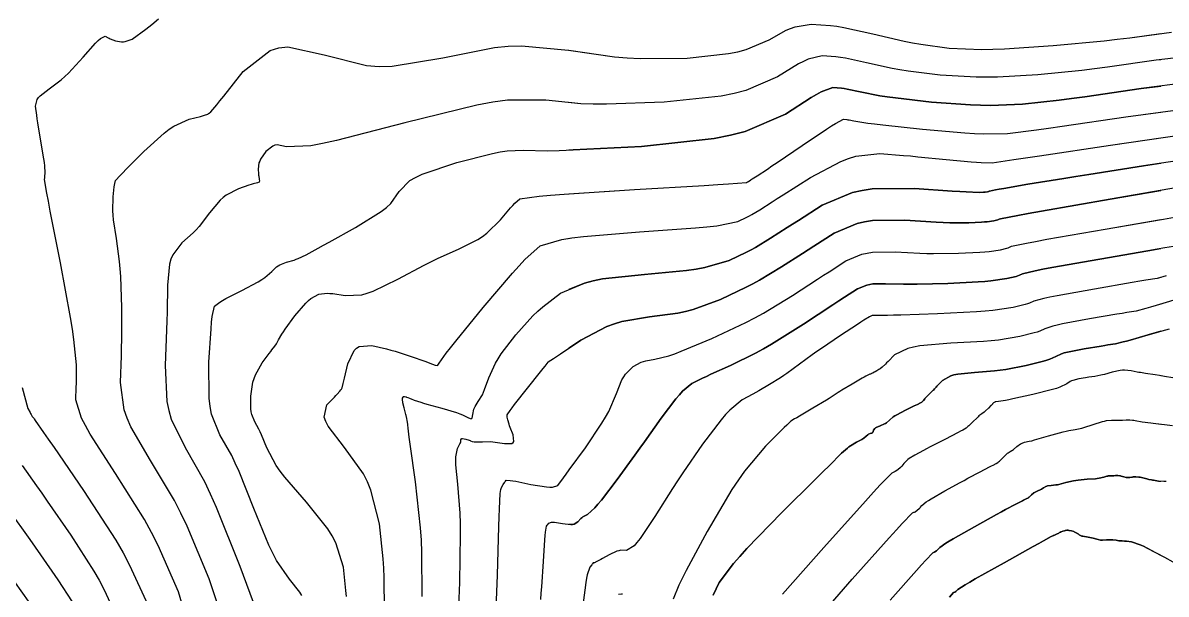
# Model space of a CAD drawing. Header units: metres. Extents: x 837476 to 838477, y 1189012 to 1191014.
# Drawn here: x 837778.8 to 837875.4, y 1190024.8 to 1190073.1 of the extents above; entities that cross this region are included whole.
import ezdxf

# ---------------------------------------------------------------- set-up
doc = ezdxf.new("R2010")
doc.units = ezdxf.units.M
doc.header["$LTSCALE"] = 0.3
doc.layers.add('COTAS 10', color=1, linetype='Continuous')
doc.layers.add('COTAS INT', color=252, linetype='Continuous')

msp = doc.modelspace()

# ---------------------------------------------------------------- linework, layer by layer
at = {"layer": 'COTAS 10'}
for points in [[(837795.924, 1190021.981), (837794.529, 1190026.124), (837792.683, 1190030.576), (837792.15, 1190031.687), (837791.609, 1190032.744), (837789.575, 1190036.124), (837787.912, 1190038.981), (837787.605, 1190039.708), (837787.364, 1190040.408), (837787.045, 1190042.707), (837787.131, 1190044.969), (837787.146, 1190045.646), (837787.157, 1190046.344), (837787.162, 1190049.046), (837787.08, 1190051.669), (837787.035, 1190052.318), (837786.981, 1190052.932), (837786.708, 1190054.869), (837786.459, 1190056.452), (837786.422, 1190056.843), (837786.397, 1190057.213), (837786.42, 1190058.379), (837786.517, 1190059.221), (837786.539, 1190059.387), (837786.56, 1190059.524), (837786.617, 1190059.776), (837787.012, 1190060.189), (837787.246, 1190060.427), (837787.533, 1190060.719), (837789.02, 1190062.224), (837790.727, 1190063.77), (837791.153, 1190064.09), (837791.558, 1190064.362), (837792.853, 1190064.95), (837793.801, 1190065.184), (837793.987, 1190065.232), (837794.141, 1190065.272), (837794.42, 1190065.359), (837794.498, 1190065.415), (837794.525, 1190065.436), (837794.554, 1190065.459), (837794.677, 1190065.564), (837795.182, 1190066.161), (837795.452, 1190066.495), (837795.779, 1190066.902), (837797.426, 1190068.982), (837799.701, 1190070.754), (837800.423, 1190070.967), (837801.184, 1190071.059), (837804.265, 1190070.389), (837807.831, 1190069.465), (837808.898, 1190069.397), (837809.999, 1190069.411), (837814.265, 1190070.139), (837818.628, 1190071.002), (837819.791, 1190071.101), (837820.934, 1190071.14), (837824.899, 1190070.773), (837828.767, 1190070.205), (837829.849, 1190070.117), (837830.936, 1190070.059), (837834.899, 1190070.098), (837838.394, 1190070.479), (837839.185, 1190070.637), (837839.899, 1190070.817), (837841.841, 1190071.656), (837843.263, 1190072.457), (837843.65, 1190072.614), (837844.034, 1190072.742), (837845.394, 1190072.97), (837847.007, 1190072.868), (837847.549, 1190072.79), (837848.133, 1190072.689), (837850.59, 1190072.141), (837853.239, 1190071.539), (837853.944, 1190071.403), (837854.637, 1190071.281), (837857.037, 1190070.954), (837859.797, 1190070.839), (837860.717, 1190070.851), (837861.704, 1190070.882), (837865.83, 1190071.154), (837870.141, 1190071.57), (837871.244, 1190071.693), (837872.309, 1190071.819), (837874.923, 1190072.176)], [(837824.923, 1190070.769), (837828.767, 1190070.205), (837829.849, 1190070.117), (837830.936, 1190070.059), (837834.899, 1190070.098), (837838.394, 1190070.479), (837839.185, 1190070.637), (837839.899, 1190070.817), (837841.841, 1190071.656), (837843.263, 1190072.457), (837843.65, 1190072.614), (837844.034, 1190072.742), (837845.394, 1190072.97), (837847.007, 1190072.868), (837847.549, 1190072.79), (837848.133, 1190072.689), (837850.59, 1190072.141), (837853.239, 1190071.539), (837853.944, 1190071.403), (837854.637, 1190071.281), (837857.037, 1190070.954), (837859.797, 1190070.839), (837860.717, 1190070.851), (837861.704, 1190070.882), (837865.83, 1190071.154), (837870.141, 1190071.57), (837871.244, 1190071.693), (837872.309, 1190071.819), (837875.83, 1190072.3)], [(837877.822, 1190061.642), (837873.452, 1190061.005), (837868.835, 1190060.287), (837867.737, 1190060.113), (837866.717, 1190059.949), (837863.687, 1190059.446), (837861.658, 1190059.094), (837861.27, 1190059.025), (837860.957, 1190058.969), (837860.452, 1190058.872), (837860.415, 1190058.854), (837860.396, 1190058.848), (837860.374, 1190058.841), (837860.266, 1190058.814), (837860.08, 1190058.787), (837860.009, 1190058.781), (837859.93, 1190058.775), (837859.574, 1190058.758), (837858.485, 1190058.801), (837857.944, 1190058.834), (837857.298, 1190058.875), (837854.1, 1190059.098), (837850.55, 1190059.051), (837849.682, 1190058.922), (837848.863, 1190058.742), (837846.324, 1190057.674), (837844.309, 1190056.398), (837843.821, 1190056.086), (837843.363, 1190055.793), (837841.963, 1190054.887), (837840.693, 1190054.12), (837840.317, 1190053.915), (837839.93, 1190053.714), (837838.448, 1190053.013), (837836.411, 1190052.42), (837835.675, 1190052.286), (837834.865, 1190052.166), (837831.317, 1190051.843), (837827.774, 1190051.456), (837826.967, 1190051.296), (837826.234, 1190051.113), (837824.923, 1190050.559)], [(837812.531, 1190024.649), (837812.516, 1190028.348), (837812.466, 1190029.393), (837812.395, 1190030.448), (837811.973, 1190034.33), (837811.531, 1190037.503), (837811.447, 1190038.11), (837811.38, 1190038.599), (837811.279, 1190039.382), (837811.277, 1190039.434), (837811.272, 1190039.462), (837811.267, 1190039.496), (837811.232, 1190039.665), (837811.17, 1190039.931), (837811.146, 1190040.024), (837811.12, 1190040.127), (837811.003, 1190040.571), (837810.901, 1190041.001), (837810.884, 1190041.095), (837810.872, 1190041.177), (837810.871, 1190041.383), (837810.917, 1190041.486), (837810.934, 1190041.505), (837810.953, 1190041.518), (837811.041, 1190041.528), (837811.144, 1190041.504), (837811.174, 1190041.496), (837811.203, 1190041.487), (837811.315, 1190041.451), (837811.47, 1190041.393), (837811.527, 1190041.37), (837811.59, 1190041.345), (837811.869, 1190041.229), (837812.419, 1190041.041), (837812.652, 1190040.97), (837812.921, 1190040.891), (837814.184, 1190040.538), (837815.437, 1190040.168), (837815.7, 1190040.078), (837815.926, 1190039.994), (837816.438, 1190039.736), (837816.662, 1190039.643), (837816.707, 1190039.664), (837816.744, 1190039.704), (837816.815, 1190040.015), (837816.899, 1190040.453), (837816.944, 1190040.573), (837816.998, 1190040.692), (837817.274, 1190041.121), (837817.614, 1190041.682), (837817.71, 1190041.886), (837817.806, 1190042.11), (837818.156, 1190043.093), (837818.722, 1190044.334), (837818.953, 1190044.722), (837819.216, 1190045.128), (837820.438, 1190046.751), (837821.889, 1190048.351), (837822.298, 1190048.743), (837822.709, 1190049.112), (837824.217, 1190050.26), (837826.234, 1190051.113), (837826.967, 1190051.296), (837827.774, 1190051.456), (837831.317, 1190051.843), (837834.865, 1190052.166), (837835.675, 1190052.286), (837836.411, 1190052.42), (837838.448, 1190053.013), (837839.93, 1190053.714), (837840.317, 1190053.915), (837840.693, 1190054.12), (837841.963, 1190054.887), (837843.363, 1190055.793), (837843.821, 1190056.086), (837844.309, 1190056.398), (837846.324, 1190057.674), (837848.863, 1190058.742), (837849.682, 1190058.922), (837850.55, 1190059.051), (837854.1, 1190059.098), (837857.298, 1190058.875), (837857.944, 1190058.834), (837858.485, 1190058.801), (837859.574, 1190058.758), (837859.93, 1190058.775), (837860.009, 1190058.781), (837860.08, 1190058.787), (837860.266, 1190058.814), (837860.374, 1190058.841), (837860.396, 1190058.848), (837860.415, 1190058.854), (837860.452, 1190058.872), (837860.957, 1190058.969), (837861.27, 1190059.025), (837861.658, 1190059.094), (837863.687, 1190059.446), (837866.717, 1190059.949), (837867.737, 1190060.113), (837868.835, 1190060.287), (837873.452, 1190061.005), (837874.923, 1190061.219)], [(837876.865, 1190049.909), (837874.516, 1190049.201), (837874.042, 1190049.062), (837873.644, 1190048.948), (837872.841, 1190048.745), (837872.049, 1190048.617), (837871.657, 1190048.552), (837871.191, 1190048.473), (837868.884, 1190048.077), (837866.606, 1190047.657), (837866.158, 1190047.562), (837865.788, 1190047.476), (837865.111, 1190047.244), (837864.69, 1190047.039), (837864.482, 1190046.971), (837864.234, 1190046.898), (837863.007, 1190046.592), (837861.209, 1190046.298), (837860.601, 1190046.233), (837859.945, 1190046.174), (837857.177, 1190046.022), (837854.575, 1190045.807), (837854.024, 1190045.709), (837853.545, 1190045.594), (837852.428, 1190045.042), (837851.878, 1190044.482), (837851.758, 1190044.362), (837851.651, 1190044.258), (837851.382, 1190044.009), (837851.205, 1190043.872), (837851.158, 1190043.839), (837851.111, 1190043.807), (837850.945, 1190043.708), (837850.79, 1190043.626), (837850.75, 1190043.604), (837850.712, 1190043.583), (837850.584, 1190043.514), (837850.483, 1190043.461), (837850.462, 1190043.451), (837850.443, 1190043.442), (837850.402, 1190043.428), (837850.369, 1190043.421), (837850.357, 1190043.417), (837850.343, 1190043.413), (837850.281, 1190043.393), (837850.016, 1190043.251), (837849.875, 1190043.17), (837849.703, 1190043.071), (837848.838, 1190042.566), (837847.976, 1190042.052), (837847.806, 1190041.949), (837847.667, 1190041.862), (837847.412, 1190041.687), (837847.088, 1190041.472), (837846.905, 1190041.36), (837846.682, 1190041.224), (837845.536, 1190040.543), (837844.394, 1190039.871), (837844.173, 1190039.74), (837843.992, 1190039.634), (837843.682, 1190039.451), (837843.325, 1190039.11), (837843.114, 1190038.904), (837842.856, 1190038.65), (837841.521, 1190037.326), (837839.763, 1190035.226), (837839.239, 1190034.482), (837838.698, 1190033.667), (837836.607, 1190030.136), (837834.829, 1190026.831), (837834.485, 1190026.159), (837834.205, 1190025.592), (837833.732, 1190024.42)], [(837874.923, 1190049.324), (837874.516, 1190049.201), (837874.042, 1190049.062), (837873.644, 1190048.948), (837872.841, 1190048.745), (837872.049, 1190048.617), (837871.657, 1190048.552), (837871.191, 1190048.473), (837868.884, 1190048.077), (837866.606, 1190047.657), (837866.158, 1190047.562), (837865.788, 1190047.476), (837865.111, 1190047.244), (837864.69, 1190047.039), (837864.482, 1190046.971), (837864.234, 1190046.898), (837863.007, 1190046.592), (837861.209, 1190046.298), (837860.601, 1190046.233), (837859.945, 1190046.174), (837857.177, 1190046.022), (837854.575, 1190045.807), (837854.024, 1190045.709), (837853.545, 1190045.594), (837852.428, 1190045.042), (837851.878, 1190044.482), (837851.758, 1190044.362), (837851.651, 1190044.258), (837851.382, 1190044.009), (837851.205, 1190043.872), (837851.158, 1190043.839), (837851.111, 1190043.807), (837850.945, 1190043.708), (837850.79, 1190043.626), (837850.75, 1190043.604), (837850.712, 1190043.583), (837850.584, 1190043.514), (837850.483, 1190043.461), (837850.462, 1190043.451), (837850.443, 1190043.442), (837850.402, 1190043.428), (837850.369, 1190043.421), (837850.357, 1190043.417), (837850.343, 1190043.413), (837850.281, 1190043.393), (837850.016, 1190043.251), (837849.875, 1190043.17), (837849.703, 1190043.071), (837848.838, 1190042.566), (837847.976, 1190042.052), (837847.806, 1190041.949), (837847.667, 1190041.862), (837847.412, 1190041.687), (837847.088, 1190041.472), (837846.905, 1190041.36), (837846.682, 1190041.224), (837845.536, 1190040.543), (837844.394, 1190039.871), (837844.173, 1190039.74), (837843.992, 1190039.634), (837843.682, 1190039.451), (837843.325, 1190039.11), (837843.114, 1190038.904), (837842.856, 1190038.65), (837841.521, 1190037.326), (837839.763, 1190035.226), (837839.239, 1190034.482), (837838.698, 1190033.667), (837836.607, 1190030.136), (837834.829, 1190026.831), (837834.485, 1190026.159), (837834.205, 1190025.592), (837833.732, 1190024.42)], [(837874.923, 1190028.116), (837873.762, 1190028.738), (837873.443, 1190028.893), (837873.161, 1190029.02), (837872.446, 1190029.258), (837872.032, 1190029.308), (837871.94, 1190029.317), (837871.857, 1190029.323), (837871.64, 1190029.33), (837871.47, 1190029.336), (837871.417, 1190029.342), (837871.362, 1190029.35), (837871.142, 1190029.396), (837870.874, 1190029.435), (837870.789, 1190029.439), (837870.699, 1190029.44), (837870.333, 1190029.416), (837869.982, 1190029.393), (837869.902, 1190029.395), (837869.828, 1190029.399), (837869.623, 1190029.445), (837869.395, 1190029.515), (837869.308, 1190029.536), (837869.21, 1190029.558), (837868.768, 1190029.64), (837868.342, 1190029.725), (837868.254, 1190029.748), (837868.178, 1190029.771), (837868.013, 1190029.853), (837867.928, 1190029.93), (837867.903, 1190029.949), (837867.877, 1190029.968), (837867.778, 1190030.031), (837867.654, 1190030.088), (837867.611, 1190030.104), (837867.566, 1190030.12), (837867.375, 1190030.176), (837867.184, 1190030.219), (837867.139, 1190030.227), (837867.098, 1190030.232), (837866.977, 1190030.236), (837866.865, 1190030.218), (837866.83, 1190030.21), (837866.793, 1190030.2), (837866.644, 1190030.152), (837866.512, 1190030.104), (837866.485, 1190030.094), (837866.464, 1190030.085), (837866.423, 1190030.065), (837866.366, 1190030.034), (837866.334, 1190030.018), (837866.294, 1190029.999), (837866.094, 1190029.905), (837865.878, 1190029.805), (837865.829, 1190029.782), (837865.785, 1190029.76), (837865.665, 1190029.701), (837865.001, 1190029.334), (837864.614, 1190029.12), (837864.138, 1190028.856), (837861.688, 1190027.494), (837859.246, 1190026.125), (837858.776, 1190025.857), (837858.395, 1190025.637), (837857.761, 1190025.245), (837857.704, 1190025.17), (837857.686, 1190025.151), (837857.667, 1190025.132), (837857.592, 1190025.069), (837857.515, 1190025.019), (837857.496, 1190025.008), (837857.478, 1190024.998), (837857.419, 1190024.975), (837857.056, 1190024.601)], [(837857.056, 1190024.601), (837857.419, 1190024.975), (837857.478, 1190024.998), (837857.496, 1190025.008), (837857.515, 1190025.019), (837857.592, 1190025.069), (837857.667, 1190025.132), (837857.686, 1190025.151), (837857.704, 1190025.17), (837857.761, 1190025.245), (837858.395, 1190025.637), (837858.776, 1190025.857), (837859.246, 1190026.125), (837861.688, 1190027.494), (837864.138, 1190028.856), (837864.614, 1190029.12), (837865.001, 1190029.334), (837865.665, 1190029.701), (837865.785, 1190029.76), (837865.829, 1190029.782), (837865.878, 1190029.805), (837866.094, 1190029.905), (837866.294, 1190029.999), (837866.334, 1190030.018), (837866.366, 1190030.034), (837866.423, 1190030.065), (837866.464, 1190030.085), (837866.485, 1190030.094), (837866.512, 1190030.104), (837866.644, 1190030.152), (837866.793, 1190030.2), (837866.83, 1190030.21), (837866.865, 1190030.218), (837866.977, 1190030.236), (837867.098, 1190030.232), (837867.139, 1190030.227), (837867.184, 1190030.219), (837867.375, 1190030.176), (837867.566, 1190030.12), (837867.611, 1190030.104), (837867.654, 1190030.088), (837867.778, 1190030.031), (837867.877, 1190029.968), (837867.903, 1190029.949), (837867.928, 1190029.93), (837868.013, 1190029.853), (837868.178, 1190029.771), (837868.254, 1190029.748), (837868.342, 1190029.725), (837868.768, 1190029.64), (837869.21, 1190029.558), (837869.308, 1190029.536), (837869.395, 1190029.515), (837869.623, 1190029.445), (837869.828, 1190029.399), (837869.902, 1190029.395), (837869.982, 1190029.393), (837870.333, 1190029.416), (837870.699, 1190029.44), (837870.789, 1190029.439), (837870.874, 1190029.435), (837871.142, 1190029.396), (837871.362, 1190029.35), (837871.417, 1190029.342), (837871.47, 1190029.336), (837871.64, 1190029.33), (837871.857, 1190029.323), (837871.94, 1190029.317), (837872.032, 1190029.308), (837872.446, 1190029.258), (837873.161, 1190029.02), (837873.443, 1190028.893), (837873.762, 1190028.738), (837875.218, 1190027.958), (837876.632, 1190027.189)], [(837779.292, 1190024.238), (837778.807, 1190024.917), (837776.501, 1190028.132)], [(837829.461, 1190024.844), (837829.363, 1190024.847), (837829.122, 1190024.804)], [(837829.461, 1190024.844), (837829.363, 1190024.847), (837829.122, 1190024.804)]]:
    msp.add_lwpolyline(points, dxfattribs=at)
at = {"layer": 'COTAS INT'}
for points in [[(837793.039, 1190021.308), (837791.939, 1190025.033), (837790.234, 1190028.964), (837789.677, 1190030.049), (837789.084, 1190031.133), (837786.638, 1190035.033), (837784.489, 1190038.354), (837784.084, 1190039.073), (837783.761, 1190039.705), (837783.277, 1190041.26), (837783.318, 1190042.312), (837783.325, 1190042.627), (837783.33, 1190042.951), (837783.332, 1190044.209), (837783.118, 1190046.332), (837782.986, 1190047.202), (837782.822, 1190048.195), (837781.971, 1190052.803), (837781.124, 1190057.173), (837780.963, 1190058.016), (837780.834, 1190058.7), (837780.637, 1190059.843), (837780.652, 1190059.994), (837780.657, 1190060.051), (837780.663, 1190060.115), (837780.69, 1190060.405), (837780.654, 1190061.021), (837780.621, 1190061.292), (837780.577, 1190061.605), (837780.336, 1190063.097), (837780.077, 1190064.63), (837780.022, 1190064.97), (837779.975, 1190065.272), (837779.867, 1190066.059), (837780.008, 1190066.612), (837780.118, 1190066.767), (837780.259, 1190066.923), (837781.023, 1190067.497), (837782.05, 1190068.261), (837782.355, 1190068.538), (837782.67, 1190068.843), (837783.887, 1190070.178), (837784.951, 1190071.375), (837785.17, 1190071.593), (837785.356, 1190071.761), (837785.758, 1190071.959), (837786.005, 1190071.821), (837786.095, 1190071.779), (837786.193, 1190071.734), (837786.625, 1190071.556), (837787.141, 1190071.463), (837787.293, 1190071.472), (837787.448, 1190071.496), (837788.038, 1190071.711), (837789.182, 1190072.533), (837789.686, 1190072.94), (837790.27, 1190073.426)], [(837874.923, 1190069.96), (837874.538, 1190069.915), (837870.403, 1190069.327), (837869.308, 1190069.188), (837868.234, 1190069.06), (837864.538, 1190068.683), (837861.111, 1190068.494), (837860.207, 1190068.484), (837859.323, 1190068.492), (837856.29, 1190068.672), (837853.567, 1190069.011), (837852.878, 1190069.118), (837852.217, 1190069.232), (837850.061, 1190069.692), (837848.285, 1190070.088), (837847.862, 1190070.161), (837847.47, 1190070.218), (837846.304, 1190070.291), (837845.136, 1190070.001), (837844.743, 1190069.828), (837844.319, 1190069.616), (837842.533, 1190068.519), (837839.862, 1190067.365), (837838.879, 1190067.117), (837837.79, 1190066.9), (837832.982, 1190066.375), (837828.104, 1190066.207), (837826.973, 1190066.215), (837825.936, 1190066.246), (837822.982, 1190066.556), (837819.735, 1190066.546), (837818.513, 1190066.375), (837817.152, 1190066.131), (837811.07, 1190064.645), (837805.282, 1190063.139), (837804.105, 1190062.883), (837803.114, 1190062.697), (837801.07, 1190062.607), (837800.291, 1190062.768), (837800.097, 1190062.74), (837799.911, 1190062.681), (837799.316, 1190062.205), (837798.89, 1190061.567), (837798.811, 1190061.405), (837798.749, 1190061.249), (837798.666, 1190060.738), (837798.7, 1190060.32), (837798.711, 1190060.222), (837798.723, 1190060.132), (837798.776, 1190059.873), (837798.786, 1190059.701), (837798.772, 1190059.666), (837798.75, 1190059.637), (837798.61, 1190059.576), (837798.249, 1190059.485), (837798.089, 1190059.436), (837797.903, 1190059.377), (837797.01, 1190059.078), (837795.989, 1190058.542), (837795.721, 1190058.333), (837795.46, 1190058.099), (837794.571, 1190057.035), (837793.699, 1190055.895), (837793.448, 1190055.612), (837793.194, 1190055.344), (837792.242, 1190054.494), (837791.46, 1190053.486), (837791.311, 1190053.118), (837791.193, 1190052.711), (837791.014, 1190050.92), (837790.992, 1190048.639), (837790.973, 1190047.924), (837790.948, 1190047.172), (837790.812, 1190044.155), (837790.967, 1190041.111), (837791.126, 1190040.343), (837791.335, 1190039.607), (837792.511, 1190037.216), (837794.133, 1190034.356), (837794.624, 1190033.324), (837795.132, 1190032.188), (837797.119, 1190027.216), (837798.808, 1190022.654)], [(837879.179, 1190070.462), (837874.538, 1190069.915), (837870.403, 1190069.327), (837869.308, 1190069.188), (837868.234, 1190069.06), (837864.538, 1190068.683), (837861.111, 1190068.494), (837860.207, 1190068.484), (837859.323, 1190068.492), (837856.29, 1190068.672), (837853.567, 1190069.011), (837852.878, 1190069.118), (837852.217, 1190069.232), (837850.061, 1190069.692), (837848.285, 1190070.088), (837847.862, 1190070.161), (837847.47, 1190070.218), (837846.304, 1190070.291), (837845.136, 1190070.001), (837844.743, 1190069.828), (837844.319, 1190069.616), (837842.533, 1190068.519), (837839.862, 1190067.365), (837838.879, 1190067.117), (837837.79, 1190066.9), (837832.982, 1190066.375), (837828.104, 1190066.207), (837826.973, 1190066.215), (837825.936, 1190066.246), (837824.923, 1190066.352)], [(837878.549, 1190068.2), (837873.247, 1190067.531), (837868.496, 1190066.835), (837867.371, 1190066.683), (837866.328, 1190066.549), (837863.247, 1190066.213), (837860.519, 1190066.106), (837859.698, 1190066.117), (837858.848, 1190066.145), (837855.543, 1190066.391), (837852.498, 1190066.74), (837851.812, 1190066.833), (837851.194, 1190066.925), (837849.532, 1190067.243), (837848.436, 1190067.487), (837848.176, 1190067.532), (837847.934, 1190067.567), (837847.215, 1190067.612), (837846.239, 1190067.259), (837845.836, 1190067.043), (837845.374, 1190066.775), (837843.226, 1190065.383), (837839.824, 1190063.913), (837838.572, 1190063.597), (837837.187, 1190063.321), (837831.064, 1190062.653), (837825.273, 1190062.355), (837824.923, 1190062.342)], [(837802.378, 1190024.716), (837802.201, 1190025.006), (837801.334, 1190026.095), (837800.234, 1190027.693), (837799.911, 1190028.304), (837799.578, 1190028.988), (837798.308, 1190032.07), (837797.063, 1190035.193), (837796.747, 1190035.902), (837796.443, 1190036.545), (837795.448, 1190038.308), (837794.749, 1190040.051), (837794.631, 1190040.682), (837794.547, 1190041.377), (837794.516, 1190044.421), (837794.699, 1190047.253), (837794.749, 1190047.814), (837794.799, 1190048.279), (837794.978, 1190049.153), (837795.442, 1190049.506), (837795.671, 1190049.643), (837795.945, 1190049.796), (837797.299, 1190050.489), (837798.686, 1190051.224), (837798.98, 1190051.403), (837799.235, 1190051.571), (837799.831, 1190052.093), (837800.229, 1190052.487), (837800.36, 1190052.574), (837800.5, 1190052.653), (837801.077, 1190052.86), (837801.715, 1190053.048), (837801.893, 1190053.114), (837802.071, 1190053.186), (837802.72, 1190053.499), (837803.76, 1190054.069), (837804.185, 1190054.303), (837804.669, 1190054.569), (837806.911, 1190055.809), (837809.074, 1190057.158), (837809.508, 1190057.494), (837809.871, 1190057.814), (837810.585, 1190058.833), (837811.482, 1190059.764), (837811.96, 1190060.027), (837812.537, 1190060.293), (837815.451, 1190061.276), (837818.479, 1190062.047), (837819.129, 1190062.18), (837819.696, 1190062.278), (837821.064, 1190062.34), (837823.105, 1190062.287), (837824.096, 1190062.312), (837825.273, 1190062.355), (837831.064, 1190062.653), (837837.187, 1190063.321), (837838.572, 1190063.597), (837839.824, 1190063.913), (837843.226, 1190065.383), (837845.374, 1190066.775), (837845.836, 1190067.043), (837846.239, 1190067.259), (837847.215, 1190067.612), (837847.934, 1190067.567), (837848.176, 1190067.532), (837848.436, 1190067.487), (837849.532, 1190067.243), (837851.194, 1190066.925), (837851.812, 1190066.833), (837852.498, 1190066.74), (837855.543, 1190066.391), (837858.848, 1190066.145), (837859.698, 1190066.117), (837860.519, 1190066.106), (837863.247, 1190066.213), (837866.328, 1190066.549), (837867.371, 1190066.683), (837868.496, 1190066.835), (837873.247, 1190067.531), (837874.923, 1190067.743)], [(837806.127, 1190024.636), (837806.092, 1190025.162), (837805.878, 1190027.114), (837805.231, 1190029.168), (837804.921, 1190029.76), (837804.555, 1190030.361), (837802.761, 1190032.614), (837800.93, 1190034.725), (837800.54, 1190035.237), (837800.201, 1190035.717), (837799.4, 1190037.186), (837798.958, 1190038.294), (837798.846, 1190038.546), (837798.738, 1190038.774), (837798.385, 1190039.4), (837798.137, 1190040.018), (837798.095, 1190040.242), (837798.065, 1190040.489), (837798.054, 1190041.569), (837798.243, 1190042.745), (837798.339, 1190043.052), (837798.455, 1190043.351), (837799.029, 1190044.363), (837799.616, 1190045.167), (837799.74, 1190045.334), (837799.847, 1190045.477), (837800.092, 1190045.794), (837800.22, 1190045.973), (837800.253, 1190046.029), (837800.286, 1190046.088), (837800.394, 1190046.325), (837800.669, 1190046.788), (837800.807, 1190046.99), (837800.972, 1190047.223), (837801.788, 1190048.331), (837802.698, 1190049.416), (837802.922, 1190049.634), (837803.134, 1190049.818), (837803.798, 1190050.184), (837804.496, 1190050.247), (837804.729, 1190050.239), (837804.98, 1190050.22), (837806.03, 1190050.057), (837807.422, 1190050.125), (837807.887, 1190050.251), (837808.388, 1190050.423), (837810.487, 1190051.431), (837812.696, 1190052.621), (837813.265, 1190052.908), (837813.817, 1190053.177), (837815.659, 1190053.995), (837817.242, 1190054.794), (837817.63, 1190055.052), (837817.996, 1190055.325), (837819.137, 1190056.44), (837819.995, 1190057.455), (837820.183, 1190057.664), (837820.348, 1190057.842), (837820.768, 1190058.227), (837822.423, 1190058.458), (837823.368, 1190058.539), (837824.525, 1190058.627), (837830.461, 1190059.008), (837836.36, 1190059.36), (837837.493, 1190059.431), (837838.41, 1190059.49), (837839.912, 1190059.605), (837839.996, 1190059.644), (837840.018, 1190059.656), (837840.039, 1190059.667), (837840.111, 1190059.711), (837840.26, 1190059.806), (837840.33, 1190059.85), (837840.412, 1190059.902), (837840.812, 1190060.155), (837841.691, 1190060.735), (837842.074, 1190060.993), (837842.519, 1190061.294), (837844.631, 1190062.734), (837846.694, 1190064.115), (837847.107, 1190064.379), (837847.451, 1190064.592), (837848.125, 1190064.934), (837848.397, 1190064.917), (837848.489, 1190064.904), (837848.588, 1190064.886), (837849.003, 1190064.794), (837850.172, 1190064.618), (837850.745, 1190064.548), (837851.428, 1190064.469), (837854.796, 1190064.109), (837858.373, 1190063.797), (837859.188, 1190063.749), (837859.926, 1190063.718), (837861.956, 1190063.743), (837864.421, 1190064.039), (837865.434, 1190064.179), (837866.59, 1190064.343), (837871.956, 1190065.147), (837874.923, 1190065.548)], [(837824.923, 1190058.653), (837830.461, 1190059.008), (837836.36, 1190059.36), (837837.493, 1190059.431), (837838.41, 1190059.49), (837839.912, 1190059.605), (837839.996, 1190059.644), (837840.018, 1190059.656), (837840.039, 1190059.667), (837840.111, 1190059.711), (837840.26, 1190059.806), (837840.33, 1190059.85), (837840.412, 1190059.902), (837840.812, 1190060.155), (837841.691, 1190060.735), (837842.074, 1190060.993), (837842.519, 1190061.294), (837844.631, 1190062.734), (837846.694, 1190064.115), (837847.107, 1190064.379), (837847.451, 1190064.592), (837848.125, 1190064.934), (837848.397, 1190064.917), (837848.489, 1190064.904), (837848.588, 1190064.886), (837849.003, 1190064.794), (837850.172, 1190064.618), (837850.745, 1190064.548), (837851.428, 1190064.469), (837854.796, 1190064.109), (837858.373, 1190063.797), (837859.188, 1190063.749), (837859.926, 1190063.718), (837861.956, 1190063.743), (837864.421, 1190064.039), (837865.434, 1190064.179), (837866.59, 1190064.343), (837871.956, 1190065.147), (837877.804, 1190065.937)], [(837809.347, 1190023.467), (837809.333, 1190026.242), (837809.294, 1190027.032), (837809.24, 1190027.83), (837808.916, 1190030.79), (837808.205, 1190033.615), (837807.907, 1190034.329), (837807.564, 1190035.013), (837805.958, 1190037.237), (837804.581, 1190039.021), (837804.382, 1190039.429), (837804.263, 1190039.799), (837804.493, 1190040.823), (837805.113, 1190041.474), (837805.241, 1190041.609), (837805.349, 1190041.724), (837805.579, 1190041.976), (837805.671, 1190042.097), (837805.692, 1190042.129), (837805.712, 1190042.16), (837805.766, 1190042.27), (837805.868, 1190042.642), (837805.918, 1190042.84), (837805.977, 1190043.078), (837806.266, 1190044.278), (837806.787, 1190045.409), (837806.991, 1190045.604), (837807.221, 1190045.747), (837808.27, 1190045.837), (837809.521, 1190045.546), (837809.879, 1190045.449), (837810.242, 1190045.345), (837811.594, 1190044.91), (837812.746, 1190044.507), (837812.983, 1190044.422), (837813.185, 1190044.35), (837813.619, 1190044.187), (837813.794, 1190044.158), (837813.833, 1190044.17), (837813.868, 1190044.19), (837813.958, 1190044.335), (837814.569, 1190045.179), (837814.932, 1190045.64), (837815.378, 1190046.199), (837817.69, 1190049.04), (837820.166, 1190051.957), (837820.716, 1190052.564), (837821.207, 1190053.085), (837822.492, 1190054.244), (837824.329, 1190054.786), (837825.167, 1190054.918), (837826.149, 1190055.042), (837830.889, 1190055.425), (837835.613, 1190055.763), (837836.584, 1190055.859), (837837.41, 1190055.955), (837839.18, 1190056.309), (837839.963, 1190056.679), (837840.167, 1190056.786), (837840.366, 1190056.894), (837841.037, 1190057.299), (837842.082, 1190057.97), (837842.516, 1190058.246), (837843.013, 1190058.561), (837845.33, 1190060.026), (837847.887, 1190061.382), (837848.535, 1190061.63), (837849.157, 1190061.821), (837851.185, 1190062.05), (837853.174, 1190061.891), (837853.77, 1190061.838), (837854.387, 1190061.781), (837856.779, 1190061.546), (837858.91, 1190061.346), (837859.361, 1190061.312), (837859.752, 1190061.287), (837860.665, 1190061.272), (837862.515, 1190061.528), (837863.497, 1190061.674), (837864.684, 1190061.852), (837870.665, 1190062.763), (837874.923, 1190063.37)], [(837824.923, 1190054.88), (837825.167, 1190054.918), (837826.149, 1190055.042), (837830.889, 1190055.425), (837835.613, 1190055.763), (837836.584, 1190055.859), (837837.41, 1190055.955), (837839.18, 1190056.309), (837839.963, 1190056.679), (837840.167, 1190056.786), (837840.366, 1190056.894), (837841.037, 1190057.299), (837842.082, 1190057.97), (837842.516, 1190058.246), (837843.013, 1190058.561), (837845.33, 1190060.026), (837847.887, 1190061.382), (837848.535, 1190061.63), (837849.157, 1190061.821), (837851.185, 1190062.05), (837853.174, 1190061.891), (837853.77, 1190061.838), (837854.387, 1190061.781), (837856.779, 1190061.546), (837858.91, 1190061.346), (837859.361, 1190061.312), (837859.752, 1190061.287), (837860.665, 1190061.272), (837862.515, 1190061.528), (837863.497, 1190061.674), (837864.684, 1190061.852), (837870.665, 1190062.763), (837877.058, 1190063.674)], [(837878.443, 1190059.535), (837870.646, 1190058.192), (837864.839, 1190057.184), (837863.727, 1190056.987), (837862.831, 1190056.827), (837861.384, 1190056.546), (837861.27, 1190056.491), (837861.214, 1190056.473), (837861.146, 1190056.453), (837860.814, 1190056.37), (837860.245, 1190056.287), (837860.028, 1190056.268), (837859.785, 1190056.25), (837858.696, 1190056.197), (837857.103, 1190056.204), (837856.543, 1190056.224), (837855.931, 1190056.252), (837853.291, 1190056.417), (837850.564, 1190056.38), (837849.897, 1190056.281), (837849.269, 1190056.143), (837847.319, 1190055.323), (837845.605, 1190054.234), (837845.126, 1190053.926), (837844.645, 1190053.616), (837842.889, 1190052.475), (837841.019, 1190051.347), (837840.466, 1190051.045), (837839.898, 1190050.749), (837837.716, 1190049.717), (837835.412, 1190048.885), (837834.766, 1190048.714), (837834.117, 1190048.569), (837831.745, 1190048.26), (837829.399, 1190047.871), (837828.766, 1190047.675), (837828.14, 1190047.441), (837825.942, 1190046.277), (837824.923, 1190045.607)], [(837815.546, 1190021.762), (837815.716, 1190025.83), (837815.779, 1190029.881), (837815.768, 1190030.82), (837815.744, 1190031.681), (837815.554, 1190034.132), (837815.385, 1190035.772), (837815.374, 1190036.122), (837815.379, 1190036.427), (837815.527, 1190037.151), (837815.722, 1190037.523), (837815.757, 1190037.605), (837815.783, 1190037.679), (837815.808, 1190037.873), (837815.853, 1190037.964), (837815.892, 1190037.973), (837815.941, 1190037.975), (837816.217, 1190037.925), (837816.511, 1190037.838), (837816.573, 1190037.816), (837816.627, 1190037.796), (837816.752, 1190037.731), (837816.93, 1190037.694), (837817.018, 1190037.69), (837817.122, 1190037.69), (837817.634, 1190037.715), (837818.297, 1190037.719), (837818.496, 1190037.705), (837818.701, 1190037.686), (837819.498, 1190037.563), (837820.118, 1190037.574), (837820.212, 1190037.639), (837820.272, 1190037.73), (837820.209, 1190038.282), (837819.97, 1190038.918), (837819.919, 1190039.063), (837819.874, 1190039.193), (837819.77, 1190039.55), (837819.721, 1190039.778), (837819.712, 1190039.826), (837819.705, 1190039.869), (837819.696, 1190039.973), (837819.965, 1190040.36), (837820.133, 1190040.582), (837820.342, 1190040.853), (837821.436, 1190042.246), (837822.53, 1190043.626), (837822.739, 1190043.89), (837822.907, 1190044.103), (837823.175, 1190044.443), (837823.18, 1190044.453), (837823.186, 1190044.461), (837823.613, 1190044.745), (837823.88, 1190044.921), (837824.211, 1190045.139), (837825.942, 1190046.277), (837828.14, 1190047.441), (837828.766, 1190047.675), (837829.399, 1190047.871), (837831.745, 1190048.26), (837834.117, 1190048.569), (837834.766, 1190048.714), (837835.412, 1190048.885), (837837.716, 1190049.717), (837839.898, 1190050.749), (837840.466, 1190051.045), (837841.019, 1190051.347), (837842.889, 1190052.475), (837844.645, 1190053.616), (837845.126, 1190053.926), (837845.605, 1190054.234), (837847.319, 1190055.323), (837849.269, 1190056.143), (837849.897, 1190056.281), (837850.564, 1190056.38), (837853.291, 1190056.417), (837855.931, 1190056.252), (837856.543, 1190056.224), (837857.103, 1190056.204), (837858.696, 1190056.197), (837859.785, 1190056.25), (837860.028, 1190056.268), (837860.245, 1190056.287), (837860.814, 1190056.37), (837861.146, 1190056.453), (837861.214, 1190056.473), (837861.27, 1190056.491), (837861.384, 1190056.546), (837862.831, 1190056.827), (837863.727, 1190056.987), (837864.839, 1190057.184), (837870.646, 1190058.192), (837874.923, 1190058.929)], [(837824.923, 1190035.298), (837824.958, 1190035.345), (837826.313, 1190037.202), (837827.715, 1190039.27), (837828.018, 1190039.779), (837828.284, 1190040.262), (837828.94, 1190041.775), (837829.408, 1190042.936), (837829.556, 1190043.196), (837829.711, 1190043.429), (837830.34, 1190044.05), (837831.036, 1190044.419), (837831.233, 1190044.493), (837831.433, 1190044.555), (837832.173, 1190044.678), (837833.37, 1190044.972), (837833.857, 1190045.142), (837834.413, 1190045.35), (837836.984, 1190046.422), (837839.865, 1190047.784), (837840.616, 1190048.175), (837841.346, 1190048.573), (837843.815, 1190050.063), (837845.926, 1190051.44), (837846.431, 1190051.767), (837846.902, 1190052.07), (837848.313, 1190052.972), (837849.674, 1190053.544), (837850.112, 1190053.64), (837850.578, 1190053.709), (837852.481, 1190053.735), (837854.563, 1190053.628), (837855.142, 1190053.614), (837855.721, 1190053.607), (837857.818, 1190053.636), (837859.641, 1190053.725), (837860.047, 1190053.755), (837860.409, 1190053.787), (837861.363, 1190053.925), (837861.918, 1190054.064), (837862.031, 1190054.097), (837862.125, 1190054.128), (837862.316, 1190054.221), (837863.57, 1190054.489), (837864.335, 1190054.631), (837865.281, 1190054.802), (837870.205, 1190055.663), (837875.132, 1190056.512), (837876.078, 1190056.674)], [(837818.738, 1190022.265), (837818.882, 1190026.434), (837819.015, 1190030.559), (837819.042, 1190031.379), (837819.065, 1190032.058), (837819.115, 1190033.345), (837819.166, 1190033.69), (837819.191, 1190033.775), (837819.22, 1190033.855), (837819.361, 1190034.107), (837819.506, 1190034.298), (837819.538, 1190034.34), (837819.565, 1190034.377), (837819.631, 1190034.469), (837819.976, 1190034.452), (837820.179, 1190034.42), (837820.429, 1190034.375), (837821.72, 1190034.114), (837823.037, 1190033.891), (837823.305, 1190033.871), (837823.529, 1190033.868), (837823.987, 1190034.007), (837824.454, 1190034.652), (837824.684, 1190034.969), (837824.958, 1190035.345), (837826.313, 1190037.202), (837827.715, 1190039.27), (837828.018, 1190039.779), (837828.284, 1190040.262), (837828.94, 1190041.775), (837829.408, 1190042.936), (837829.556, 1190043.196), (837829.711, 1190043.429), (837830.34, 1190044.05), (837831.036, 1190044.419), (837831.233, 1190044.493), (837831.433, 1190044.555), (837832.173, 1190044.678), (837833.37, 1190044.972), (837833.857, 1190045.142), (837834.413, 1190045.35), (837836.984, 1190046.422), (837839.865, 1190047.784), (837840.616, 1190048.175), (837841.346, 1190048.573), (837843.815, 1190050.063), (837845.926, 1190051.44), (837846.431, 1190051.767), (837846.902, 1190052.07), (837848.313, 1190052.972), (837849.674, 1190053.544), (837850.112, 1190053.64), (837850.578, 1190053.709), (837852.481, 1190053.735), (837854.563, 1190053.628), (837855.142, 1190053.614), (837855.721, 1190053.607), (837857.818, 1190053.636), (837859.641, 1190053.725), (837860.047, 1190053.755), (837860.409, 1190053.787), (837861.363, 1190053.925), (837861.918, 1190054.064), (837862.031, 1190054.097), (837862.125, 1190054.128), (837862.316, 1190054.221), (837863.57, 1190054.489), (837864.335, 1190054.631), (837865.281, 1190054.802), (837870.205, 1190055.663), (837874.923, 1190056.476)], [(837822.549, 1190024.396), (837822.594, 1190024.926), (837822.637, 1190025.474), (837822.782, 1190027.606), (837822.902, 1190029.431), (837822.93, 1190029.786), (837822.955, 1190030.075), (837823.027, 1190030.576), (837823.091, 1190030.662), (837823.111, 1190030.691), (837823.132, 1190030.721), (837823.218, 1190030.846), (837823.452, 1190030.923), (837823.567, 1190030.922), (837823.703, 1190030.913), (837824.378, 1190030.8), (837825.076, 1190030.718), (837825.227, 1190030.728), (837825.36, 1190030.752), (837825.688, 1190030.955), (837825.938, 1190031.23), (837826.021, 1190031.299), (837826.111, 1190031.365), (837826.485, 1190031.577), (837827.122, 1190032.144), (837827.376, 1190032.434), (837827.665, 1190032.781), (837828.991, 1190034.513), (837830.506, 1190036.591), (837830.914, 1190037.155), (837831.317, 1190037.714), (837832.73, 1190039.696), (837833.967, 1190041.333), (837834.258, 1190041.675), (837834.526, 1190041.969), (837835.312, 1190042.63), (837836.204, 1190043.074), (837836.539, 1190043.231), (837836.913, 1190043.403), (837838.582, 1190044.148), (837840.695, 1190045.197), (837841.348, 1190045.561), (837842.03, 1190045.956), (837844.741, 1190047.651), (837847.208, 1190049.263), (837847.736, 1190049.607), (837848.198, 1190049.907), (837849.307, 1190050.62), (837850.079, 1190050.945), (837850.328, 1190050.999), (837850.592, 1190051.039), (837851.671, 1190051.053), (837853.196, 1190051.004), (837853.74, 1190051.004), (837854.338, 1190051.009), (837856.94, 1190051.075), (837859.496, 1190051.199), (837860.065, 1190051.242), (837860.574, 1190051.287), (837861.911, 1190051.481), (837862.69, 1190051.675), (837862.848, 1190051.722), (837862.98, 1190051.765), (837863.247, 1190051.895), (837864.309, 1190052.151), (837864.942, 1190052.275), (837865.723, 1190052.42), (837869.765, 1190053.135), (837873.818, 1190053.832), (837874.605, 1190053.967), (837874.923, 1190054.021)], [(837876.35, 1190054.262), (837875.246, 1190054.076), (837874.605, 1190053.967), (837873.818, 1190053.832), (837869.765, 1190053.135), (837865.723, 1190052.42), (837864.942, 1190052.275), (837864.309, 1190052.151), (837863.247, 1190051.895), (837862.98, 1190051.765), (837862.848, 1190051.722), (837862.69, 1190051.675), (837861.911, 1190051.481), (837860.574, 1190051.287), (837860.065, 1190051.242), (837859.496, 1190051.199), (837856.94, 1190051.075), (837854.338, 1190051.009), (837853.74, 1190051.004), (837853.196, 1190051.004), (837851.671, 1190051.053), (837850.592, 1190051.039), (837850.328, 1190050.999), (837850.079, 1190050.945), (837849.307, 1190050.62), (837848.198, 1190049.907), (837847.736, 1190049.607), (837847.208, 1190049.263), (837844.741, 1190047.651), (837842.03, 1190045.956), (837841.348, 1190045.561), (837840.695, 1190045.197), (837838.582, 1190044.148), (837836.913, 1190043.403), (837836.539, 1190043.231), (837836.204, 1190043.074), (837835.312, 1190042.63), (837834.526, 1190041.969), (837834.258, 1190041.675), (837833.967, 1190041.333), (837832.73, 1190039.696), (837831.317, 1190037.714), (837830.914, 1190037.155), (837830.506, 1190036.591), (837828.991, 1190034.513), (837827.665, 1190032.781), (837827.376, 1190032.434), (837827.122, 1190032.144), (837826.485, 1190031.577), (837826.111, 1190031.365), (837826.021, 1190031.299), (837825.938, 1190031.23), (837825.688, 1190030.955), (837825.36, 1190030.752), (837825.227, 1190030.728), (837825.076, 1190030.718), (837824.923, 1190030.736)], [(837875.368, 1190051.708), (837874.596, 1190051.503), (837873.647, 1190051.347), (837873.131, 1190051.259), (837872.504, 1190051.152), (837869.325, 1190050.606), (837866.164, 1190050.039), (837865.55, 1190049.918), (837865.049, 1190049.814), (837864.179, 1190049.569), (837863.835, 1190049.402), (837863.665, 1190049.347), (837863.462, 1190049.287), (837862.459, 1190049.036), (837860.739, 1190048.787), (837860.084, 1190048.729), (837859.352, 1190048.674), (837856.062, 1190048.514), (837852.956, 1190048.412), (837852.339, 1190048.394), (837851.828, 1190048.381), (837850.861, 1190048.371), (837850.606, 1190048.368), (837850.543, 1190048.359), (837850.484, 1190048.346), (837850.302, 1190048.269), (837849.83, 1190047.963), (837849.589, 1190047.806), (837849.299, 1190047.617), (837847.856, 1190046.672), (837846.246, 1190045.594), (837845.853, 1190045.321), (837845.481, 1190045.059), (837843.34, 1190043.475), (837843.073, 1190043.29), (837842.808, 1190043.112), (837841.872, 1190042.532), (837840.959, 1190042.011), (837840.708, 1190041.87), (837840.458, 1190041.731), (837839.563, 1190041.24), (837838.508, 1190040.373), (837838.158, 1190039.997), (837837.782, 1190039.562), (837836.213, 1190037.498), (837834.54, 1190035.073), (837834.098, 1190034.409), (837833.666, 1190033.749), (837832.18, 1190031.393), (837830.947, 1190029.536), (837830.674, 1190029.19), (837830.43, 1190028.918), (837829.795, 1190028.541), (837829.302, 1190028.544), (837829.147, 1190028.511), (837828.985, 1190028.463), (837828.337, 1190028.167), (837827.749, 1190027.839), (837827.626, 1190027.771), (837827.52, 1190027.713), (837827.278, 1190027.588), (837827.172, 1190027.537), (837827.151, 1190027.526), (837827.133, 1190027.516), (837827.099, 1190027.493), (837827.084, 1190027.483), (837827.077, 1190027.482), (837827.07, 1190027.482), (837827.037, 1190027.486), (837827.004, 1190027.489), (837826.996, 1190027.489), (837826.99, 1190027.487), (837826.974, 1190027.476), (837826.924, 1190027.41), (837826.896, 1190027.373), (837826.862, 1190027.33), (837826.689, 1190027.107), (837826.473, 1190026.482), (837826.411, 1190026.185), (837826.349, 1190025.833), (837826.12, 1190024.115)], [(837874.923, 1190051.59), (837874.596, 1190051.503), (837873.647, 1190051.347), (837873.131, 1190051.259), (837872.504, 1190051.152), (837869.325, 1190050.606), (837866.164, 1190050.039), (837865.55, 1190049.918), (837865.049, 1190049.814), (837864.179, 1190049.569), (837863.835, 1190049.402), (837863.665, 1190049.347), (837863.462, 1190049.287), (837862.459, 1190049.036), (837860.739, 1190048.787), (837860.084, 1190048.729), (837859.352, 1190048.674), (837856.062, 1190048.514), (837852.956, 1190048.412), (837852.339, 1190048.394), (837851.828, 1190048.381), (837850.861, 1190048.371), (837850.606, 1190048.368), (837850.543, 1190048.359), (837850.484, 1190048.346), (837850.302, 1190048.269), (837849.83, 1190047.963), (837849.589, 1190047.806), (837849.299, 1190047.617), (837847.856, 1190046.672), (837846.246, 1190045.594), (837845.853, 1190045.321), (837845.481, 1190045.059), (837843.34, 1190043.475), (837843.073, 1190043.29), (837842.808, 1190043.112), (837841.872, 1190042.532), (837840.959, 1190042.011), (837840.708, 1190041.87), (837840.458, 1190041.731), (837839.563, 1190041.24), (837838.508, 1190040.373), (837838.158, 1190039.997), (837837.782, 1190039.562), (837836.213, 1190037.498), (837834.54, 1190035.073), (837834.098, 1190034.409), (837833.666, 1190033.749), (837832.18, 1190031.393), (837830.947, 1190029.536), (837830.674, 1190029.19), (837830.43, 1190028.918), (837829.795, 1190028.541), (837829.302, 1190028.544), (837829.147, 1190028.511), (837828.985, 1190028.463), (837828.337, 1190028.167), (837827.749, 1190027.839), (837827.626, 1190027.771), (837827.52, 1190027.713), (837827.278, 1190027.588), (837827.172, 1190027.537), (837827.151, 1190027.526), (837827.133, 1190027.516), (837827.099, 1190027.493), (837827.084, 1190027.483), (837827.077, 1190027.482), (837827.07, 1190027.482), (837827.037, 1190027.486), (837827.004, 1190027.489), (837826.996, 1190027.489), (837826.99, 1190027.487), (837826.974, 1190027.476), (837826.924, 1190027.41), (837826.896, 1190027.373), (837826.862, 1190027.33), (837826.689, 1190027.107), (837826.473, 1190026.482), (837826.411, 1190026.185), (837826.349, 1190025.833), (837826.12, 1190024.115)], [(837837.101, 1190024.748), (837837.627, 1190025.819), (837838.82, 1190027.423), (837839.348, 1190028.028), (837839.962, 1190028.702), (837842.893, 1190031.716), (837845.794, 1190034.597), (837846.389, 1190035.187), (837846.893, 1190035.687), (837847.959, 1190036.742), (837848.443, 1190037.168), (837848.579, 1190037.271), (837848.716, 1190037.368), (837849.22, 1190037.663), (837849.655, 1190037.895), (837849.749, 1190037.951), (837849.831, 1190038.004), (837850.033, 1190038.168), (837850.16, 1190038.29), (837850.195, 1190038.316), (837850.231, 1190038.339), (837850.36, 1190038.396), (837850.472, 1190038.431), (837850.496, 1190038.439), (837850.518, 1190038.447), (837850.571, 1190038.474), (837850.604, 1190038.522), (837850.613, 1190038.544), (837850.622, 1190038.569), (837850.651, 1190038.692), (837850.753, 1190038.838), (837850.809, 1190038.877), (837850.875, 1190038.917), (837851.212, 1190039.057), (837851.583, 1190039.215), (837851.671, 1190039.265), (837851.753, 1190039.318), (837851.995, 1190039.535), (837852.325, 1190039.807), (837852.462, 1190039.896), (837852.62, 1190039.99), (837853.355, 1190040.379), (837854.076, 1190040.732), (837854.225, 1190040.804), (837854.353, 1190040.864), (837854.629, 1190040.991), (837854.746, 1190041.053), (837854.773, 1190041.074), (837854.798, 1190041.096), (837854.869, 1190041.187), (837854.975, 1190041.33), (837855.023, 1190041.384), (837855.078, 1190041.444), (837855.34, 1190041.714), (837855.602, 1190041.976), (837855.657, 1190042.032), (837855.704, 1190042.079), (837855.81, 1190042.189), (837855.944, 1190042.331), (837856.01, 1190042.399), (837856.088, 1190042.48), (837856.471, 1190042.877), (837857.17, 1190043.273), (837857.446, 1190043.353), (837857.759, 1190043.421), (837859.188, 1190043.561), (837860.87, 1190043.686), (837861.342, 1190043.745), (837861.817, 1190043.813), (837863.556, 1190044.147), (837865.006, 1190044.509), (837865.299, 1190044.596), (837865.546, 1190044.676), (837866.043, 1190044.918), (837866.527, 1190045.138), (837866.765, 1190045.205), (837867.048, 1190045.275), (837868.444, 1190045.549), (837869.877, 1190045.793), (837870.183, 1190045.844), (837870.45, 1190045.888), (837871.087, 1190045.986), (837871.741, 1190046.134), (837872.018, 1190046.209), (837872.338, 1190046.299), (837873.842, 1190046.746), (837875.336, 1190047.169), (837875.65, 1190047.243)], [(837874.923, 1190047.052), (837873.842, 1190046.746), (837872.338, 1190046.299), (837872.018, 1190046.209), (837871.741, 1190046.134), (837871.087, 1190045.986), (837870.45, 1190045.888), (837870.183, 1190045.844), (837869.877, 1190045.793), (837868.444, 1190045.549), (837867.048, 1190045.275), (837866.765, 1190045.205), (837866.527, 1190045.138), (837866.043, 1190044.918), (837865.546, 1190044.676), (837865.299, 1190044.596), (837865.006, 1190044.509), (837863.556, 1190044.147), (837861.817, 1190043.813), (837861.342, 1190043.745), (837860.87, 1190043.686), (837859.188, 1190043.561), (837857.759, 1190043.421), (837857.446, 1190043.353), (837857.17, 1190043.273), (837856.471, 1190042.877), (837856.088, 1190042.48), (837856.01, 1190042.399), (837855.944, 1190042.331), (837855.81, 1190042.189), (837855.704, 1190042.079), (837855.657, 1190042.032), (837855.602, 1190041.976), (837855.34, 1190041.714), (837855.078, 1190041.444), (837855.023, 1190041.384), (837854.975, 1190041.33), (837854.869, 1190041.187), (837854.798, 1190041.096), (837854.773, 1190041.074), (837854.746, 1190041.053), (837854.629, 1190040.991), (837854.353, 1190040.864), (837854.225, 1190040.804), (837854.076, 1190040.732), (837853.355, 1190040.379), (837852.62, 1190039.99), (837852.462, 1190039.896), (837852.325, 1190039.807), (837851.995, 1190039.535), (837851.753, 1190039.318), (837851.671, 1190039.265), (837851.583, 1190039.215), (837851.212, 1190039.057), (837850.875, 1190038.917), (837850.809, 1190038.877), (837850.753, 1190038.838), (837850.651, 1190038.692), (837850.622, 1190038.569), (837850.613, 1190038.544), (837850.604, 1190038.522), (837850.571, 1190038.474), (837850.518, 1190038.447), (837850.496, 1190038.439), (837850.472, 1190038.431), (837850.36, 1190038.396), (837850.231, 1190038.339), (837850.195, 1190038.316), (837850.16, 1190038.29), (837850.033, 1190038.168), (837849.831, 1190038.004), (837849.749, 1190037.951), (837849.655, 1190037.895), (837849.22, 1190037.663), (837848.716, 1190037.368), (837848.579, 1190037.271), (837848.443, 1190037.168), (837847.959, 1190036.742), (837846.893, 1190035.687), (837846.389, 1190035.187), (837845.794, 1190034.597), (837842.893, 1190031.716), (837839.962, 1190028.702), (837839.348, 1190028.028), (837838.82, 1190027.423), (837837.627, 1190025.819), (837837.101, 1190024.748)], [(837874.923, 1190043.28), (837874.802, 1190043.3), (837874.432, 1190043.36), (837873.619, 1190043.483), (837873.19, 1190043.546), (837873.062, 1190043.568), (837872.93, 1190043.593), (837872.416, 1190043.702), (837871.843, 1190043.76), (837871.672, 1190043.752), (837871.497, 1190043.734), (837870.82, 1190043.583), (837870.16, 1190043.397), (837869.995, 1190043.356), (837869.837, 1190043.319), (837869.332, 1190043.227), (837868.851, 1190043.158), (837868.709, 1190043.136), (837868.563, 1190043.113), (837868.003, 1190043.02), (837867.49, 1190042.893), (837867.373, 1190042.849), (837867.267, 1190042.8), (837866.975, 1190042.592), (837866.401, 1190042.314), (837866.117, 1190042.22), (837865.778, 1190042.121), (837864.104, 1190041.703), (837862.425, 1190041.329), (837862.083, 1190041.257), (837861.795, 1190041.198), (837861.198, 1190041.101), (837860.985, 1190041.08), (837860.939, 1190041.07), (837860.898, 1190041.058), (837860.794, 1190040.999), (837860.737, 1190040.94), (837860.725, 1190040.928), (837860.715, 1190040.917), (837860.695, 1190040.896), (837860.638, 1190040.838), (837860.604, 1190040.805), (837860.564, 1190040.764), (837860.353, 1190040.555), (837860.109, 1190040.324), (837860.047, 1190040.269), (837859.986, 1190040.218), (837859.788, 1190040.07), (837859.56, 1190039.892), (837859.481, 1190039.822), (837859.395, 1190039.743), (837859.027, 1190039.386), (837858.691, 1190039.051), (837858.625, 1190038.986), (837858.571, 1190038.933), (837858.475, 1190038.845), (837858.185, 1190038.696), (837858.01, 1190038.606), (837857.792, 1190038.494), (837856.662, 1190037.911), (837855.424, 1190037.268), (837855.139, 1190037.118), (837854.879, 1190036.98), (837854.147, 1190036.584), (837853.659, 1190036.283), (837853.553, 1190036.205), (837853.459, 1190036.13), (837853.224, 1190035.877), (837853.051, 1190035.65), (837852.997, 1190035.592), (837852.939, 1190035.535), (837852.71, 1190035.345), (837852.479, 1190035.192), (837852.421, 1190035.159), (837852.365, 1190035.13), (837852.188, 1190035.059), (837851.212, 1190034.067), (837850.653, 1190033.457), (837849.969, 1190032.702), (837846.458, 1190028.768), (837842.967, 1190024.836)], [(837877.326, 1190042.872), (837875.236, 1190043.228), (837874.802, 1190043.3), (837874.432, 1190043.36), (837873.619, 1190043.483), (837873.19, 1190043.546), (837873.062, 1190043.568), (837872.93, 1190043.593), (837872.416, 1190043.702), (837871.843, 1190043.76), (837871.672, 1190043.752), (837871.497, 1190043.734), (837870.82, 1190043.583), (837870.16, 1190043.397), (837869.995, 1190043.356), (837869.837, 1190043.319), (837869.332, 1190043.227), (837868.851, 1190043.158), (837868.709, 1190043.136), (837868.563, 1190043.113), (837868.003, 1190043.02), (837867.49, 1190042.893), (837867.373, 1190042.849), (837867.267, 1190042.8), (837866.975, 1190042.592), (837866.401, 1190042.314), (837866.117, 1190042.22), (837865.778, 1190042.121), (837864.104, 1190041.703), (837862.425, 1190041.329), (837862.083, 1190041.257), (837861.795, 1190041.198), (837861.198, 1190041.101), (837860.985, 1190041.08), (837860.939, 1190041.07), (837860.898, 1190041.058), (837860.794, 1190040.999), (837860.737, 1190040.94), (837860.725, 1190040.928), (837860.715, 1190040.917), (837860.695, 1190040.896), (837860.638, 1190040.838), (837860.604, 1190040.805), (837860.564, 1190040.764), (837860.353, 1190040.555), (837860.109, 1190040.324), (837860.047, 1190040.269), (837859.986, 1190040.218), (837859.788, 1190040.07), (837859.56, 1190039.892), (837859.481, 1190039.822), (837859.395, 1190039.743), (837859.027, 1190039.386), (837858.691, 1190039.051), (837858.625, 1190038.986), (837858.571, 1190038.933), (837858.475, 1190038.845), (837858.185, 1190038.696), (837858.01, 1190038.606), (837857.792, 1190038.494), (837856.662, 1190037.911), (837855.424, 1190037.268), (837855.139, 1190037.118), (837854.879, 1190036.98), (837854.147, 1190036.584), (837853.659, 1190036.283), (837853.553, 1190036.205), (837853.459, 1190036.13), (837853.224, 1190035.877), (837853.051, 1190035.65), (837852.997, 1190035.592), (837852.939, 1190035.535), (837852.71, 1190035.345), (837852.479, 1190035.192), (837852.421, 1190035.159), (837852.365, 1190035.13), (837852.188, 1190035.059), (837851.212, 1190034.067), (837850.653, 1190033.457), (837849.969, 1190032.702), (837846.458, 1190028.768), (837842.967, 1190024.836)], [(837778.744, 1190042.285), (837779.239, 1190040.509), (837779.417, 1190040.166), (837779.458, 1190040.091), (837779.495, 1190040.024), (837779.602, 1190039.855), (837779.692, 1190039.732), (837779.719, 1190039.695), (837779.747, 1190039.657), (837779.855, 1190039.507), (837780.55, 1190038.504), (837780.949, 1190037.928), (837781.437, 1190037.222), (837783.941, 1190033.593), (837786.648, 1190029.392), (837787.264, 1190028.325), (837787.821, 1190027.299), (837789.349, 1190023.941)], [(837845.551, 1190022.301), (837848.849, 1190026.098), (837851.974, 1190029.603), (837852.581, 1190030.275), (837853.077, 1190030.817), (837853.932, 1190031.697), (837854.07, 1190031.753), (837854.112, 1190031.775), (837854.157, 1190031.801), (837854.337, 1190031.92), (837854.515, 1190032.067), (837854.56, 1190032.112), (837854.602, 1190032.157), (837854.736, 1190032.333), (837855.104, 1190032.632), (837855.294, 1190032.756), (837855.522, 1190032.897), (837856.661, 1190033.554), (837857.965, 1190034.272), (837858.297, 1190034.452), (837858.616, 1190034.623), (837859.663, 1190035.174), (837860.457, 1190035.583), (837860.616, 1190035.664), (837860.75, 1190035.733), (837861.015, 1190035.865), (837861.161, 1190035.971), (837861.22, 1190036.022), (837861.286, 1190036.083), (837861.593, 1190036.38), (837861.902, 1190036.677), (837861.97, 1190036.737), (837862.03, 1190036.787), (837862.185, 1190036.887), (837862.338, 1190036.972), (837862.398, 1190037.013), (837862.465, 1190037.061), (837862.767, 1190037.296), (837863.079, 1190037.524), (837863.151, 1190037.568), (837863.218, 1190037.604), (837863.407, 1190037.663), (837863.811, 1190037.748), (837864.012, 1190037.8), (837864.252, 1190037.865), (837865.44, 1190038.203), (837866.66, 1190038.542), (837866.919, 1190038.608), (837867.144, 1190038.661), (837867.672, 1190038.753), (837868.093, 1190038.825), (837868.25, 1190038.865), (837868.425, 1190038.915), (837869.202, 1190039.168), (837869.983, 1190039.416), (837870.16, 1190039.462), (837870.321, 1190039.498), (837870.758, 1190039.544), (837871.097, 1190039.533), (837871.195, 1190039.532), (837871.295, 1190039.533), (837871.67, 1190039.543), (837872.001, 1190039.556), (837872.073, 1190039.559), (837872.137, 1190039.56), (837872.296, 1190039.561), (837872.521, 1190039.535), (837872.626, 1190039.52), (837872.75, 1190039.501), (837873.351, 1190039.404), (837874.077, 1190039.294), (837874.279, 1190039.267), (837874.482, 1190039.242), (837874.923, 1190039.195)], [(837845.551, 1190022.301), (837848.849, 1190026.098), (837851.974, 1190029.603), (837852.581, 1190030.275), (837853.077, 1190030.817), (837853.932, 1190031.697), (837854.07, 1190031.753), (837854.112, 1190031.775), (837854.157, 1190031.801), (837854.337, 1190031.92), (837854.515, 1190032.067), (837854.56, 1190032.112), (837854.602, 1190032.157), (837854.736, 1190032.333), (837855.104, 1190032.632), (837855.294, 1190032.756), (837855.522, 1190032.897), (837856.661, 1190033.554), (837857.965, 1190034.272), (837858.297, 1190034.452), (837858.616, 1190034.623), (837859.663, 1190035.174), (837860.457, 1190035.583), (837860.616, 1190035.664), (837860.75, 1190035.733), (837861.015, 1190035.865), (837861.161, 1190035.971), (837861.22, 1190036.022), (837861.286, 1190036.083), (837861.593, 1190036.38), (837861.902, 1190036.677), (837861.97, 1190036.737), (837862.03, 1190036.787), (837862.185, 1190036.887), (837862.338, 1190036.972), (837862.398, 1190037.013), (837862.465, 1190037.061), (837862.767, 1190037.296), (837863.079, 1190037.524), (837863.151, 1190037.568), (837863.218, 1190037.604), (837863.407, 1190037.663), (837863.811, 1190037.748), (837864.012, 1190037.8), (837864.252, 1190037.865), (837865.44, 1190038.203), (837866.66, 1190038.542), (837866.919, 1190038.608), (837867.144, 1190038.661), (837867.672, 1190038.753), (837868.093, 1190038.825), (837868.25, 1190038.865), (837868.425, 1190038.915), (837869.202, 1190039.168), (837869.983, 1190039.416), (837870.16, 1190039.462), (837870.321, 1190039.498), (837870.758, 1190039.544), (837871.097, 1190039.533), (837871.195, 1190039.532), (837871.295, 1190039.533), (837871.67, 1190039.543), (837872.001, 1190039.556), (837872.073, 1190039.559), (837872.137, 1190039.56), (837872.296, 1190039.561), (837872.521, 1190039.535), (837872.626, 1190039.52), (837872.75, 1190039.501), (837873.351, 1190039.404), (837874.077, 1190039.294), (837874.279, 1190039.267), (837874.482, 1190039.242), (837875.221, 1190039.164), (837875.917, 1190039.088)], [(837778.737, 1190035.715), (837779.969, 1190033.975), (837780.397, 1190033.364), (837780.861, 1190032.698), (837782.849, 1190029.828), (837784.807, 1190026.79), (837785.252, 1190026.019), (837785.654, 1190025.277), (837786.759, 1190022.849)], [(837852.053, 1190024.345), (837854.281, 1190026.844), (837854.713, 1190027.322), (837855.066, 1190027.709), (837855.675, 1190028.336), (837855.774, 1190028.376), (837855.804, 1190028.392), (837855.836, 1190028.41), (837855.964, 1190028.494), (837856.091, 1190028.6), (837856.123, 1190028.631), (837856.153, 1190028.664), (837856.249, 1190028.789), (837856.749, 1190029.135), (837857.035, 1190029.307), (837857.384, 1190029.511), (837859.175, 1190030.524), (837861.052, 1190031.564), (837861.455, 1190031.786), (837861.808, 1190031.979), (837862.664, 1190032.438), (837863.121, 1190032.672), (837863.223, 1190032.723), (837863.314, 1190032.769), (837863.554, 1190032.885), (837863.728, 1190032.985), (837863.777, 1190033.02), (837863.826, 1190033.058), (837864.008, 1190033.223), (837864.199, 1190033.387), (837864.255, 1190033.425), (837864.311, 1190033.46), (837864.522, 1190033.558), (837864.731, 1190033.646), (837864.785, 1190033.675), (837864.838, 1190033.705), (837865.017, 1190033.83), (837865.218, 1190033.942), (837865.285, 1190033.964), (837865.357, 1190033.983), (837865.659, 1190034.017), (837866.05, 1190034.061), (837866.179, 1190034.085), (837866.317, 1190034.114), (837866.888, 1190034.263), (837867.549, 1190034.417), (837867.743, 1190034.449), (837867.941, 1190034.476), (837868.699, 1190034.538), (837869.394, 1190034.585), (837869.553, 1190034.604), (837869.698, 1190034.624), (837870.099, 1190034.717), (837870.368, 1190034.802), (837870.429, 1190034.818), (837870.484, 1190034.83), (837870.635, 1190034.846), (837870.752, 1190034.842), (837870.82, 1190034.842), (837870.949, 1190034.846), (837871.083, 1190034.85), (837871.121, 1190034.85), (837871.159, 1190034.851), (837871.3, 1190034.849), (837871.459, 1190034.83), (837871.51, 1190034.82), (837871.564, 1190034.807), (837871.78, 1190034.744), (837872, 1190034.688), (837872.056, 1190034.681), (837872.11, 1190034.678), (837872.286, 1190034.695), (837872.464, 1190034.726), (837872.52, 1190034.732), (837872.577, 1190034.736), (837872.807, 1190034.742), (837873.048, 1190034.728), (837873.113, 1190034.721), (837873.177, 1190034.712), (837873.403, 1190034.665), (837873.614, 1190034.611), (837873.722, 1190034.583), (837873.902, 1190034.535), (837874.133, 1190034.486), (837874.218, 1190034.47), (837874.312, 1190034.454), (837874.728, 1190034.391), (837874.923, 1190034.371)], [(837875.369, 1190034.344), (837875.269, 1190034.343), (837875.163, 1190034.347), (837874.728, 1190034.391), (837874.312, 1190034.454), (837874.218, 1190034.47), (837874.133, 1190034.486), (837873.902, 1190034.535), (837873.722, 1190034.583), (837873.614, 1190034.611), (837873.403, 1190034.665), (837873.177, 1190034.712), (837873.113, 1190034.721), (837873.048, 1190034.728), (837872.807, 1190034.742), (837872.577, 1190034.736), (837872.52, 1190034.732), (837872.464, 1190034.726), (837872.286, 1190034.695), (837872.11, 1190034.678), (837872.056, 1190034.681), (837872, 1190034.688), (837871.78, 1190034.744), (837871.564, 1190034.807), (837871.51, 1190034.82), (837871.459, 1190034.83), (837871.3, 1190034.849), (837871.159, 1190034.851), (837871.121, 1190034.85), (837871.083, 1190034.85), (837870.949, 1190034.846), (837870.82, 1190034.842), (837870.752, 1190034.842), (837870.635, 1190034.846), (837870.484, 1190034.83), (837870.429, 1190034.818), (837870.368, 1190034.802), (837870.099, 1190034.717), (837869.698, 1190034.624), (837869.553, 1190034.604), (837869.394, 1190034.585), (837868.699, 1190034.538), (837867.941, 1190034.476), (837867.743, 1190034.449), (837867.549, 1190034.417), (837866.888, 1190034.263), (837866.317, 1190034.114), (837866.179, 1190034.085), (837866.05, 1190034.061), (837865.659, 1190034.017), (837865.357, 1190033.983), (837865.285, 1190033.964), (837865.218, 1190033.942), (837865.017, 1190033.83), (837864.838, 1190033.705), (837864.785, 1190033.675), (837864.731, 1190033.646), (837864.522, 1190033.558), (837864.311, 1190033.46), (837864.255, 1190033.425), (837864.199, 1190033.387), (837864.008, 1190033.223), (837863.826, 1190033.058), (837863.777, 1190033.02), (837863.728, 1190032.985), (837863.554, 1190032.885), (837863.314, 1190032.769), (837863.223, 1190032.723), (837863.121, 1190032.672), (837862.664, 1190032.438), (837861.808, 1190031.979), (837861.455, 1190031.786), (837861.052, 1190031.564), (837859.175, 1190030.524), (837857.384, 1190029.511), (837857.035, 1190029.307), (837856.749, 1190029.135), (837856.249, 1190028.789), (837856.153, 1190028.664), (837856.123, 1190028.631), (837856.091, 1190028.6), (837855.964, 1190028.494), (837855.836, 1190028.41), (837855.804, 1190028.392), (837855.774, 1190028.376), (837855.675, 1190028.336), (837855.066, 1190027.709), (837854.713, 1190027.322), (837854.281, 1190026.844), (837852.053, 1190024.345)], [(837777.619, 1190031.924), (837779.388, 1190029.446), (837779.844, 1190028.801), (837780.286, 1190028.175), (837781.758, 1190026.062), (837782.965, 1190024.189)]]:
    msp.add_lwpolyline(points, dxfattribs=at)

doc.saveas('drawing.dxf')
